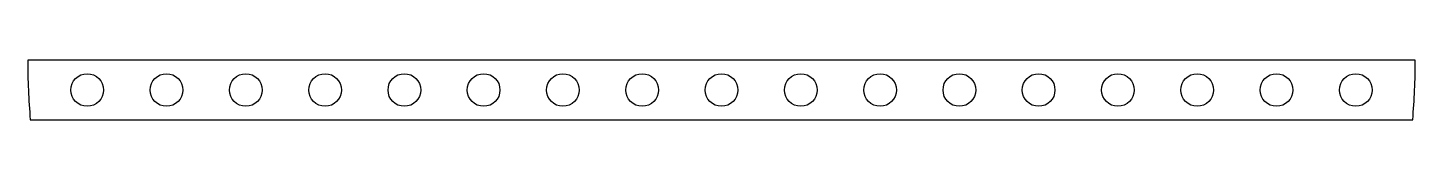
# Model space of a CAD drawing. Header units: millimetres. Extents: x -70 to 70, y -6 to 0.
import ezdxf

# ---------------------------------------------------------------- set-up
doc = ezdxf.new("R2010")
doc.units = ezdxf.units.MM

msp = doc.modelspace()

# ---------------------------------------------------------------- linework, layer by layer
at = {"color": 7, "linetype": 'Continuous', "lineweight": 25}
for p, q in [((70, 0), (-70, 0)), ((-69.74, -6), (69.74, -6))]:
    msp.add_line(p, q, dxfattribs=at)
for centre in [(-64, -3), (-56, -3), (-48, -3), (-40, -3), (-32, -3), (-24, -3), (-16, -3), (-8, -3), (0, -3), (8, -3), (16, -3), (24, -3), (32, -3), (40, -3), (48, -3), (56, -3), (64, -3)]:
    msp.add_circle(centre, 1.65, dxfattribs=at)
for start, end in [(180, 184.9171), (355.0829, 0)]:
    msp.add_arc((0, 0), 70, start, end, dxfattribs=at)

doc.saveas('drawing.dxf')
